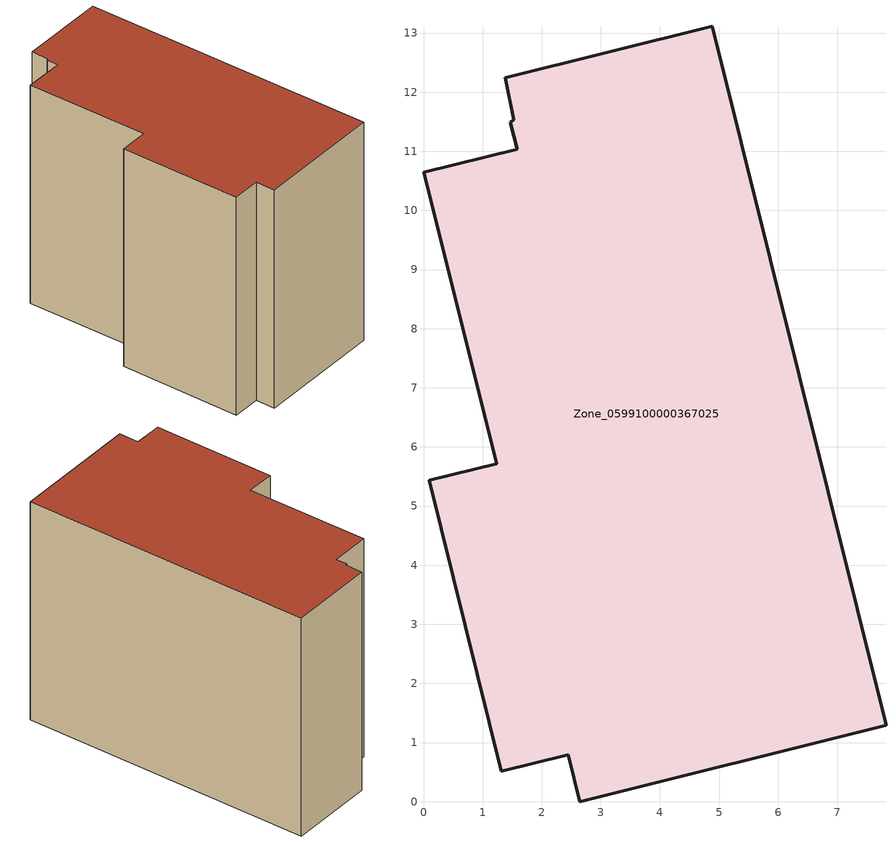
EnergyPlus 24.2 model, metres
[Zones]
Zone_0599100000367025
 floor ground (C_G): 4.88,13.11 7.82,1.29 2.64,0 2.45,0.8 1.31,0.52 0.1,5.44 1.24,5.72 0,10.64 1.58,11.04 1.47,11.49 1.53,11.53 1.38,12.24 z0
 wall outside (C_F): 1.24,5.72 0.1,5.44 1.31,0.52 2.45,0.8 2.64,0 7.82,1.29 4.88,13.11 1.38,12.24 1.53,11.53 1.47,11.49 1.58,11.04 0,10.64 1.24,5.72 z0:9.52
 roof outside (C_R): 4.88,13.11 1.38,12.24 1.53,11.53 1.47,11.49 1.58,11.04 0,10.64 1.24,5.72 0.1,5.44 1.31,0.52 2.45,0.8 2.64,0 7.82,1.29 z9.52
[BUILDING]
Pand.0599100000367025: North Axis=0; Terrain=City; Loads Convergence Tolerance Value=0.04; Temperature Convergence Tolerance Value=0.4; Solar Distribution=FullExterior; Maximum Number of Warmup Days=25; Minimum Number of Warmup Days=1
[Site:Location]
Rotterdam.The.Hague.AP_ZH_NLD Design_Conditions: Latitude=51.96; Longitude=4.45; Time Zone=1; Elevation=-4.5
[SITE:GROUNDTEMPERATURE:BUILDINGSURFACE]
18, 18, 18, 18, 18, 18, 18, 18, 18, 18, 18, 18
[MATERIAL] Thermal Absorptance=0.9; Solar Absorptance=0.7; Visible Absorptance=0.7
Name | Roughness | Thickness | Conductivity | Density | Specific Heat
G.TC.1992-2005 | MediumSmooth | 0.15 | 0.06 | 540 | 1210
F.TC.1992-2005 | Rough | 0.3 | 0.12 | 1920 | 840
R.TC.1992-2005 | MediumRough | 0.2 | 0.08 | 1500 | 1000
[CONSTRUCTION]
C_G: G.TC.1992-2005
C_F: F.TC.1992-2005
C_R: R.TC.1992-2005
[ZONE]
Zone_0599100000367025: Type=1; Multiplier=1; Ceiling Height=Autocalculate; Volume=Autocalculate; Floor Area=autocalculate; Part of Total Floor Area=Yes
[ZONEINFILTRATION:DESIGNFLOWRATE]
Infil_Zone_0599100000367025: Zone or ZoneList or Space or SpaceList=Zone_0599100000367025; Schedule=AlwaysOn; Design Flow Rate Calculation Method=Flow/Area; Flow Rate per Floor Area=0.0015; Constant Term Coefficient=1; Temperature Term Coefficient=0; Velocity Term Coefficient=0; Velocity Squared Term Coefficient=0
[HVACTEMPLATE:ZONE:IDEALLOADSAIRSYSTEM]
Zone_0599100000367025: Maximum Heating Supply Air Temperature=50; Minimum Cooling Supply Air Temperature=13; Maximum Heating Supply Air Humidity Ratio=0.0156; Minimum Cooling Supply Air Humidity Ratio=0.0077; Heating Limit=NoLimit; Cooling Limit=NoLimit; Dehumidification Control Type=ConstantSensibleHeatRatio; Cooling Sensible Heat Ratio=0.7; Dehumidification Setpoint=60; Humidification Control Type=None; Humidification Setpoint=30; Outdoor Air Method=None; Outdoor Air Flow Rate per Person=0.00944; Outdoor Air Flow Rate per Zone Floor Area=0; Outdoor Air Flow Rate per Zone=0; Demand Controlled Ventilation Type=None; Outdoor Air Economizer Type=NoEconomizer; Heat Recovery Type=None; Sensible Heat Recovery Effectiveness=0.7; Latent Heat Recovery Effectiveness=0.65
[ZONECONTROL:THERMOSTAT]
ThermostatControl_Zone_0599100000367025: Zone or ZoneList=Zone_0599100000367025; Control Type Schedule=DualSetpointControlType; Control 1=Thermostat_Zone_0599100000367025; Temperature Difference Between Cutout And Setpoint=0
[THERMOSTATSETPOINT:DUALSETPOINT]
Thermostat_Zone_0599100000367025: Heating Setpoint Temperature Schedule=HeatingSetpoint_Zone_0599100000367025; Cooling Setpoint Temperature Schedule=CoolingSetpoint_Zone_0599100000367025
[SCHEDULE:COMPACT]
HeatingSetpoint_Zone_0599100000367025: Through: 12/31, For: AllDays, Until: 24:00, 21
CoolingSetpoint_Zone_0599100000367025: Through: 12/31, For: AllDays, Until: 24:00, 24
DualSetpointControlType: Through: 12/31, For: AllDays, Until: 24:00, 4
AlwaysOn: Through: 12/31, For: AllDays, Until: 24:00, 1
